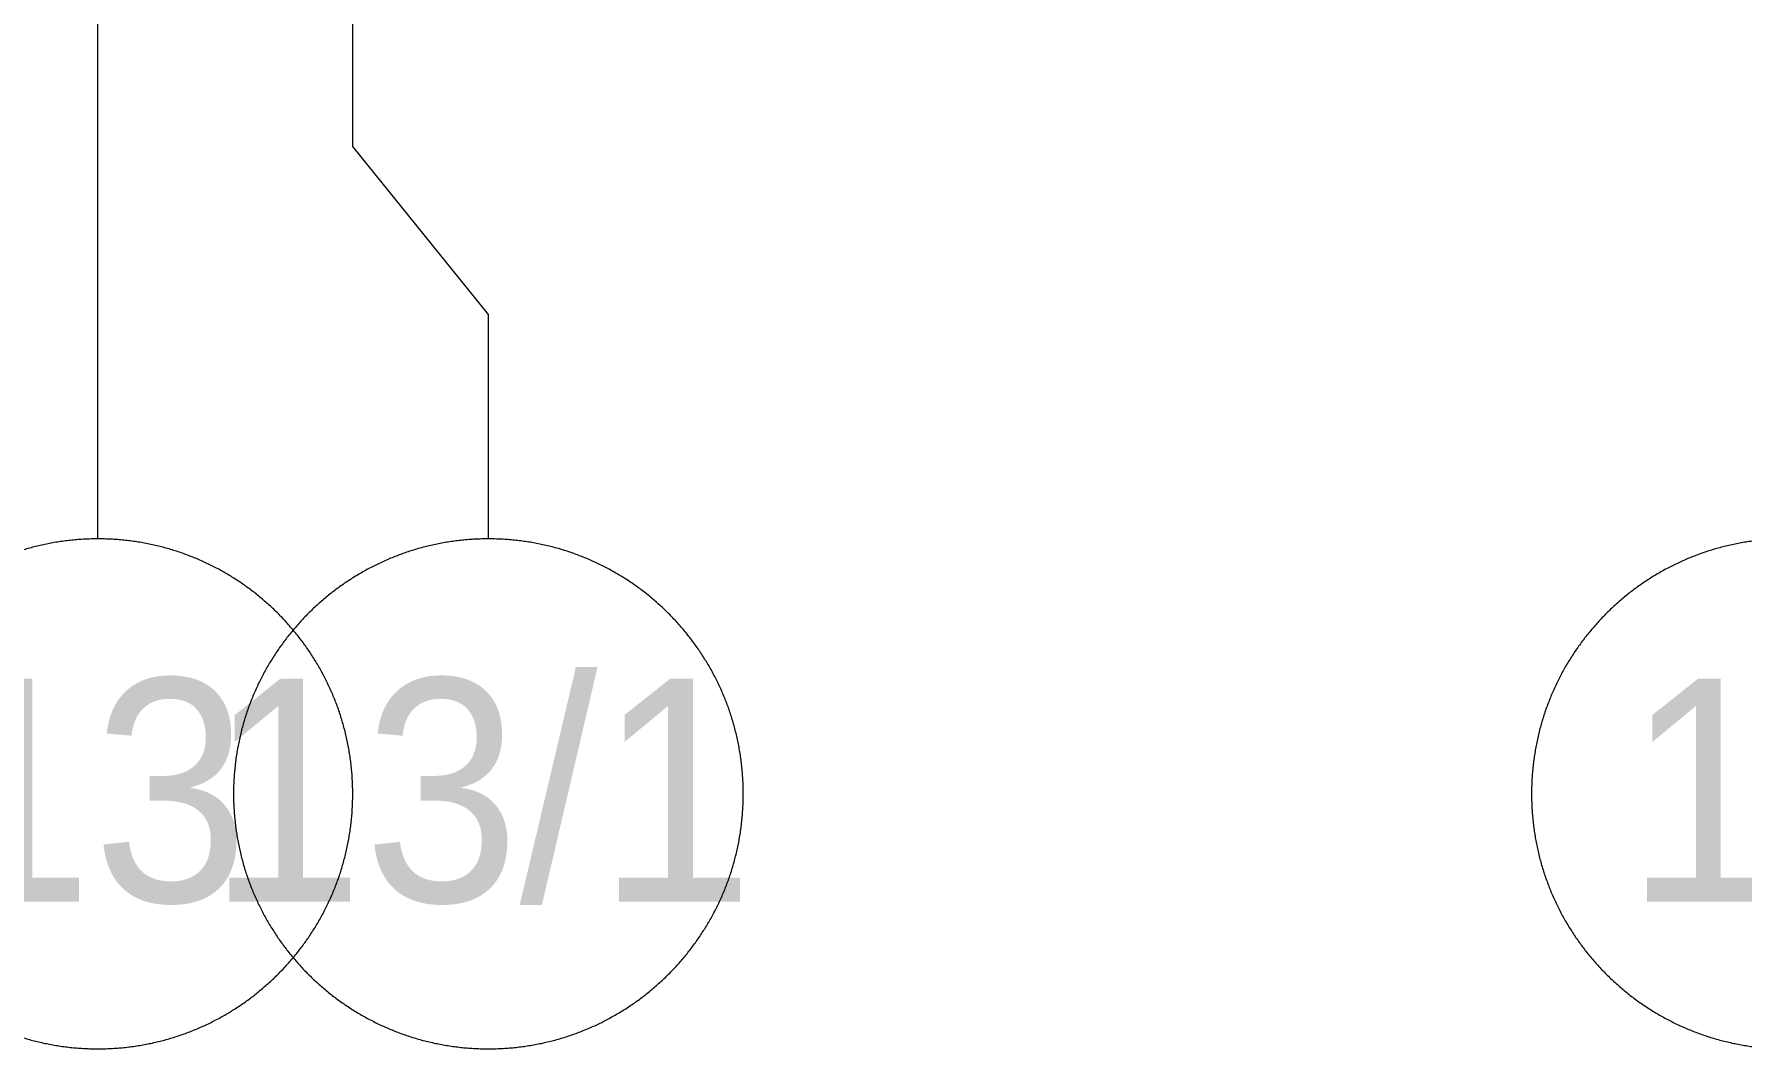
# Model space of a CAD drawing. Header units: millimetres. Extents: x 3914 to 443608, y -156176 to 78197.
# Drawn here: x 217124 to 222484, y -149484 to -146300 of the extents above; entities that cross this region are included whole.
import ezdxf

# ---------------------------------------------------------------- set-up
doc = ezdxf.new("R2010")
doc.units = ezdxf.units.MM
doc.linetypes.add('50_200_ШТРИХ_1Т_ш5_п1_п1_', pattern=[700, 500, -100, 0, -100])
doc.layers.add('Оси', color=7, linetype='Continuous', lineweight=9)
doc.layers.add('Оси-1', color=7, linetype='50_200_ШТРИХ_1Т_ш5_п1_п1_', lineweight=9)
doc.styles.add('Arial', font='arial.ttf', dxfattribs={"width": 0.9, "height": 700})

# ---------------------------------------------------------------- blocks, each defined once
blk = doc.blocks.new('Ось сетки - D8-29747960-Объем проектирования 2 этажа')
at = {"layer": 'Оси-1'}
for start, end in [(360, 180), (180, 360)]:
    blk.add_arc((0, 0), 4, start, end, dxfattribs=at)

msp = doc.modelspace()

# ---------------------------------------------------------------- linework, layer by layer
at = {"layer": 'Оси'}
for points in [[(217324.4, -147883.9), (217324.4, -142883.9), (217324.4, -123579.5), (217324.4, -118579.5)], [(218550.2, -147883.9), (218550.2, -147180), (218124.4, -146652.4), (218124.4, -141652.4), (218124.4, -123579.5), (218124.4, -118579.5)]]:
    msp.add_lwpolyline(points, dxfattribs=at)

# ---------------------------------------------------------------- block references
at = {"layer": 'Оси-1', "xscale": 199.9999999999999, "yscale": 199.9999999999999, "zscale": 199.9999999999999}
for p in [(217324.4, -148683.9), (218550.2, -148683.9), (222624.4, -148683.9)]:
    msp.add_blockref('Ось сетки - D8-29747960-Объем проектирования 2 этажа', p, dxfattribs=at)

# ---------------------------------------------------------------- texts
at = {"layer": 'Оси', "char_height": 700, "attachment_point": 1, "style": 'Arial'}
for s, insert, width in [('13/1', (217669.6, -148322.6), 2121.265), ('13', (216819.2, -148322.6), 1212.151), ('14', (222119.2, -148322.6), 1212.151)]:
    msp.add_mtext(s, dxfattribs=dict(at, insert=insert, width=width))

doc.saveas('drawing.dxf')
